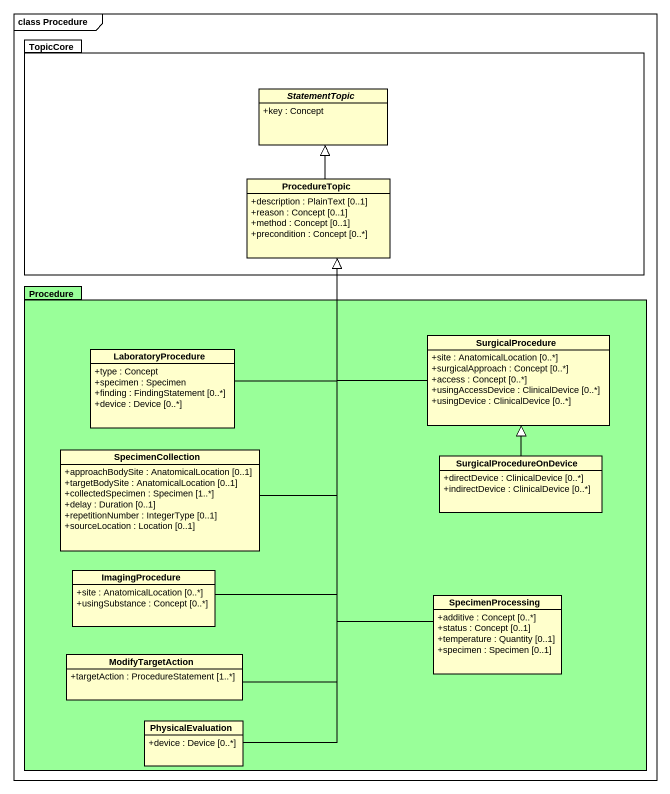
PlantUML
@startuml
mainframe class Procedure
hide circle
hide empty members
skinparam classAttributeIconSize 0
package TopicCore {
  abstract class StatementTopic {
    +key : Concept
  }
  class ProcedureTopic {
    +description : PlainText [0..1]
    +reason : Concept [0..1]
    +method : Concept [0..1]
    +precondition : Concept [0..*]
  }
}
package Procedure #99FF99 {
  class SurgicalProcedure {
    +site : AnatomicalLocation [0..*]
    +surgicalApproach : Concept [0..*]
    +access : Concept [0..*]
    +usingAccessDevice : ClinicalDevice [0..*]
    +usingDevice : ClinicalDevice [0..*]
  }
  class LaboratoryProcedure {
    +type : Concept
    +specimen : Specimen
    +finding : FindingStatement [0..*]
    +device : Device [0..*]
  }
  class SpecimenCollection {
    +approachBodySite : AnatomicalLocation [0..1]
    +targetBodySite : AnatomicalLocation [0..1]
    +collectedSpecimen : Specimen [1..*]
    +delay : Duration [0..1]
    +repetitionNumber : IntegerType [0..1]
    +sourceLocation : Location [0..1]
  }
  class SurgicalProcedureOnDevice {
    +directDevice : ClinicalDevice [0..*]
    +indirectDevice : ClinicalDevice [0..*]
  }
  class ImagingProcedure {
    +site : AnatomicalLocation [0..*]
    +usingSubstance : Concept [0..*]
  }
  class SpecimenProcessing {
    +additive : Concept [0..*]
    +status : Concept [0..1]
    +temperature : Quantity [0..1]
    +specimen : Specimen [0..1]
  }
  class ModifyTargetAction {
    +targetAction : ProcedureStatement [1..*]
  }
  class PhysicalEvaluation {
    +device : Device [0..*]
  }
}
ProcedureTopic -up-|> StatementTopic
SurgicalProcedure -up-|> ProcedureTopic
LaboratoryProcedure -up-|> ProcedureTopic
SpecimenCollection -up-|> ProcedureTopic
SurgicalProcedureOnDevice -up-|> SurgicalProcedure
ImagingProcedure -up-|> ProcedureTopic
SpecimenProcessing -up-|> ProcedureTopic
ModifyTargetAction -up-|> ProcedureTopic
PhysicalEvaluation -up-|> ProcedureTopic
@enduml
